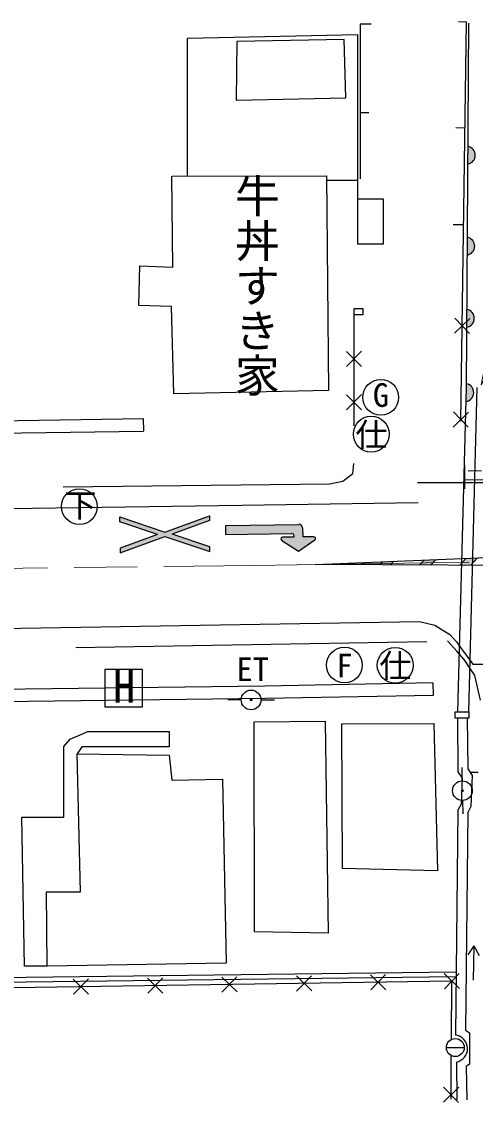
# Model space of a CAD drawing. Units: millimetres at full size, sheet at 1:1000; details may follow other scales. Extents: x -36168206 to 680000, y -213619760 to 380000.
# Drawn here: x 281764 to 307068, y 251587 to 311859 of the extents above; entities that cross this region are included whole.
import ezdxf
from ezdxf.enums import TextEntityAlignment as Align

# ---------------------------------------------------------------- set-up
doc = ezdxf.new("R2010")
doc.units = ezdxf.units.MM
doc.header["$LTSCALE"] = 1000
doc.linetypes.add('CHAIN', pattern=[18.5, 12, -1.5, 3.5, -1.5])
for name, color, linetype, lineweight in [('M-BGD', 7, 'Continuous', 25), ('M-BGD-EXST', 7, 'Continuous', 25), ('M-BMK', 2, 'CHAIN', 13), ('M-BMK-HTXT', 7, 'Continuous', 13), ('M-STR-HTXT', 7, 'Continuous', 13), ('M-STR-STRC', 7, 'Continuous', 25)]:
    doc.layers.add(name, color=color, linetype=linetype, lineweight=lineweight)
doc.styles.add('@ＭＳ ゴシック', font='')
doc.styles.add('ＭＳ ゴシック', font='')
doc.styles.get('@ＭＳ ゴシック').set_extended_font_data('@MS Gothic')
doc.styles.get('ＭＳ ゴシック').set_extended_font_data('MS Gothic')

# ---------------------------------------------------------------- blocks, each defined once
blk = doc.blocks.new('open_arrow')
at = {"color": 0, "linetype": 'Continuous', "lineweight": -2}
blk.add_lwpolyline([(7.5, 1.25), (0, 0), (7.5, -1.25)], dxfattribs=at)

msp = doc.modelspace()

# ---------------------------------------------------------------- hatches: boundary and pattern name
at = {"layer": 'M-BGD'}
for points in [[(306653, 303913, 0.82183), (306660, 304904)], [(306622, 298841, 0.82183), (306628, 299832)], [(306597, 294816, 0.82183), (306603, 295807)], [(306555, 290677, 0.82183), (306578, 291667)], [(294510, 274028, 1), (294610, 274028, 1)], [(306343, 269021, 1), (306345, 268921, 1)]]:
    msp.add_hatch(color=256, dxfattribs=at).paths.add_polyline_path(points)
at = {"layer": 'M-STR-STRC'}
for points in [[(289752, 283394), (287239, 284233), (287243, 283969), (289344, 283264), (287264, 282498), (287268, 282234), (289755, 283144), (292268, 282305), (292264, 282570), (290164, 283275), (292243, 284040), (292239, 284305)], [(296941, 283117), (296321, 283108, 0.74206), (296268, 282924), (297202, 282321), (298119, 282951, 0.74206), (298060, 283133), (297441, 283124), (297434, 283624, 0.41388), (297231, 283821), (293125, 283762), (293132, 283262), (296838, 283316, -0.41421), (296939, 283217)], [(298145, 281585), (300096, 281575), (300182, 281668)], [(301881, 281738), (301723, 281567), (302333, 281564), (302518, 281764)], [(304217, 281834), (303960, 281556), (304571, 281553), (304855, 281860)], [(307191, 281957), (306554, 281930), (306198, 281546), (306808, 281543)]]:
    msp.add_hatch(color=256, dxfattribs=at).paths.add_polyline_path(points)

# ---------------------------------------------------------------- linework, layer by layer
at = {"layer": 'M-BGD'}
for p, q in [((306122, 311859), (306566, 311851)), ((306257, 289570), (306566, 311851)), ((306576, 291448), (306703, 311779)), ((300636, 306782), (301121, 306782)), ((305977, 305954), (306484, 305944)), ((298767, 303021), (300490, 303021)), ((305830, 300546), (306409, 300536)), ((300301, 289310), (300301, 295507)), ((300801, 295857), (300801, 295507)), ((305904, 294476), (306761, 295310)), ((305920, 295314), (306749, 294462)), ((299879, 292629), (300725, 293475)), ((299884, 293467), (300725, 292627)), ((306096, 273363), (306576, 291448)), ((306696, 273363), (307176, 291454)), ((299879, 290210), (300725, 291055)), ((299884, 291048), (300725, 290207)), ((306686, 290084), (305828, 289250)), ((306669, 289246), (305840, 290099)), ((197684, 288430), (288542, 289719)), ((288542, 289719), (288552, 289019)), ((197694, 287730), (288552, 289019)), ((307407, 286807), (306657, 286791)), ((284792, 276959), (304357, 277281)), ((304699, 274980), (304708, 274280)), ((294010, 274028), (293260, 274028)), ((295110, 274028), (295860, 274028)), ((306336, 269521), (306325, 270271)), ((306763, 270005), (307221, 270002)), ((306352, 268421), (306363, 267671)), ((306988, 260323), (306650, 259811)), ((306988, 260323), (306945, 258400)), ((306988, 260323), (307288, 259784)), ((292928, 258578), (293786, 257745)), ((293766, 258586), (292938, 257732)), ((297090, 258641), (297949, 257808)), ((297928, 258649), (297100, 257795)), ((301224, 258704), (302082, 257871)), ((302062, 258712), (301234, 257858)), ((305328, 258766), (306186, 257933)), ((306166, 258774), (305338, 257920)), ((285499, 257622), (284640, 258455)), ((284661, 257614), (285489, 258468)), ((289641, 257685), (288782, 258518)), ((288803, 257677), (289631, 258531)), ((305449, 254645), (306449, 254645)), ((305710, 251761), (305727, 254197)), ((306009, 253839), (306042, 251727)), ((305288, 251596), (306139, 252435)), ((305298, 252434), (306133, 251587))]:
    msp.add_line(p, q, dxfattribs=at)
for points in [[(301257, 311721), (300636, 311721), (300636, 303095)], [(291016, 303241), (291016, 310944), (300490, 311148), (300490, 299470), (301951, 299470), (301951, 301966), (300490, 301966)], [(300801, 295507), (300301, 295507), (300301, 295857), (300801, 295857)], [(303844, 286157), (307966, 286157), (308541, 286489), (309500, 287562)], [(284087, 285913), (298940, 286079), (299684, 286233), (300227, 286658), (300298, 287212)], [(307348, 274020), (307032, 275397), (306448, 276292), (306035, 276759), (305521, 277319)], [(304699, 274980), (295331, 274803), (252256, 274266), (252247, 273567)], [(304708, 274280), (295342, 274103), (251274, 273554)], [(306066, 273013), (306097, 270029), (306326, 269669), (306275, 268224), (306097, 267884), (305964, 255339)], [(306616, 273013), (306646, 270191), (306881, 269819), (306820, 268081), (306646, 267747), (306517, 255622), (306747, 255459), (306736, 253723), (306563, 253581), (306592, 251736)], [(283192, 259187), (281925, 259187), (281774, 267487), (284127, 267487), (284127, 271434), (284463, 271836), (285455, 272276), (290000, 272276), (290000, 271416), (285130, 271416), (284864, 271016)], [(305998, 258596), (268509, 258129), (252044, 257843), (251893, 270909)], [(306001, 258847), (268505, 258379), (252291, 258097), (252143, 270912)], [(305733, 255096), (305756, 258351), (251927, 257534)]]:
    msp.add_lwpolyline(points, dxfattribs=at)
for points in [[(293757, 310747), (293738, 307470), (299849, 307606), (299752, 310864)], [(290143, 303239), (298765, 303265), (298872, 291282), (290249, 291095), (290116, 295979), (288301, 296033), (288354, 298248), (290196, 298168)], [(305947, 273363), (306697, 273363), (306697, 273013), (305947, 273013)], [(294731, 272807), (298694, 272849), (298862, 261026), (294752, 261089)], [(299621, 272701), (304743, 272722), (304954, 264503), (299663, 264630)], [(284864, 271016), (289987, 270954), (290133, 269565), (292975, 269606), (293171, 259350), (283192, 259187), (283146, 263326), (285053, 263326)]]:
    msp.add_lwpolyline(points, close=True, dxfattribs=at)
for centre, radius in [((294560, 274028), 550), ((294560, 274028), 50), ((306344, 268971), 550), ((306344, 268971), 50), ((305949, 254645), 500)]:
    msp.add_circle(centre, radius, dxfattribs=at)
for centre, radius, start, end in [((306559, 304409), 505, 280.81325, 78.47144), ((306527, 299337), 505, 280.81325, 78.47144), ((306502, 295312), 505, 280.81325, 78.47144), ((306469, 291174), 505, 279.82931, 77.4875), ((305870, 254585), 759, 280.48126, 82.93662)]:
    msp.add_arc(centre, radius, start, end, dxfattribs=at)
at = {"layer": 'M-BGD-EXST'}
for p, q in [((288503, 275737), (286403, 275737)), ((286403, 275737), (286403, 273637)), ((288503, 273637), (288503, 275737)), ((286403, 273637), (288503, 273637))]:
    msp.add_line(p, q, dxfattribs=at)
for centre in [(301790, 290906), (301263, 288851), (284985, 284812), (299764, 275977), (302599, 275962)]:
    msp.add_circle(centre, 1000, dxfattribs=at)
at = {"layer": 'M-BMK'}
msp.add_lwpolyline([(67031, 278454), (86431, 278732), (154330, 279595), (234206, 280827), (294708, 281532), (354723, 282454), (386841, 282929), (413656, 283279), (452005, 283873), (472541, 284227), (535201, 285043), (568037, 285558)], dxfattribs=at)
at = {"layer": 'M-STR-STRC'}
for p, q in [((306463, 287127), (306458, 285801)), ((293125, 283762), (297231, 283821)), ((293125, 283762), (293132, 283262)), ((293132, 283262), (296838, 283316)), ((297434, 283624), (297441, 283124)), ((296268, 282924), (297202, 282321)), ((296941, 283117), (296321, 283108)), ((296939, 283217), (296941, 283117)), ((297202, 282321), (298119, 282951)), ((298060, 283133), (297441, 283124)), ((300182, 281668), (300096, 281575)), ((301881, 281738), (301723, 281567)), ((302518, 281764), (302333, 281564)), ((304217, 281834), (303960, 281556)), ((304855, 281860), (304571, 281553)), ((306554, 281930), (306198, 281546)), ((307191, 281957), (306808, 281543)), ((306920, 276026), (312395, 276026))]:
    msp.add_line(p, q, dxfattribs=at)
for points in [[(409547, 298413), (408363, 298412), (400903, 291908), (397461, 291573), (370201, 291079), (334488, 290347), (333306, 287926), (319046, 287776), (319046, 290150), (309650, 290047), (309612, 287839), (307571, 286299), (306460, 286282)], [(66986, 281736), (104220, 282298), (128979, 282607), (148543, 282839), (170327, 283168), (188904, 283440), (209258, 283750), (232592, 284042), (266747, 284504), (294071, 284896), (303870, 285035)], [(289344, 283264), (287243, 283969), (287239, 284233), (289752, 283394), (292239, 284305), (292243, 284040), (290164, 283275)], [(289344, 283264), (287264, 282498), (287268, 282234), (289755, 283144), (292268, 282305), (292264, 282570), (290164, 283275)], [(395883, 281576), (371416, 281212), (367424, 281199), (350599, 281366), (327669, 281441), (298145, 281585), (321803, 282557), (330997, 282919), (339275, 282999), (356785, 281777), (365515, 281218)], [(96872, 275264), (97266, 275323), (98889, 275472), (101333, 275519), (105419, 275554), (124386, 275847), (144194, 276130), (160357, 276319), (184171, 276731), (213584, 277172), (243380, 277551), (273933, 277897), (303947, 278403), (304810, 278205), (305637, 277687), (306010, 277276), (306296, 276882)], [(306296, 276882), (306613, 276456), (306920, 276026)]]:
    msp.add_lwpolyline(points, dxfattribs=at)
for centre, radius, start, end in [((296839, 283216), 100, 0.82179, 90.82179), ((297234, 283621), 200, 0.88614, 90.82179), ((296323, 283008), 100, 90.82179, 237.13172), ((298062, 283033), 100, 304.51186, 90.82179)]:
    msp.add_arc(centre, radius, start, end, dxfattribs=at)

# ---------------------------------------------------------------- block references
at = {"layer": 'M-STR-HTXT', "xscale": 400, "yscale": 400, "rotation": 69.2}
msp.add_blockref('open_arrow', (307391, 291605), dxfattribs=at)

# ---------------------------------------------------------------- texts
at = {"layer": 'M-BGD', "style": 'ＭＳ ゴシック'}
msp.add_text('ET', height=1320, dxfattribs=at).set_placement((293751, 274688), align=Align.BOTTOM_LEFT)
at = {"layer": 'M-BGD-EXST', "style": 'ＭＳ ゴシック'}
for s, height, p in [('G', 1320, (301350, 289978)), ('下', 1320, (284133, 283824)), ('H', 1833, (286856, 273329))]:
    msp.add_text(s, height=height, dxfattribs=at).set_placement(p, align=Align.BOTTOM_LEFT)
for s, p in [('仕', (301273, 288823)), ('仕', (302610, 275934)), ('F', (299775, 275950))]:
    msp.add_text(s, height=1320, dxfattribs=at).set_placement(p, align=Align.MIDDLE_CENTER)
at = {"layer": 'M-BMK-HTXT', "style": '@ＭＳ ゴシック'}
msp.add_text('牛丼すき家', height=1833, rotation=270, dxfattribs=at).set_placement((293410, 303402), align=Align.BOTTOM_LEFT)

doc.saveas('drawing.dxf')
